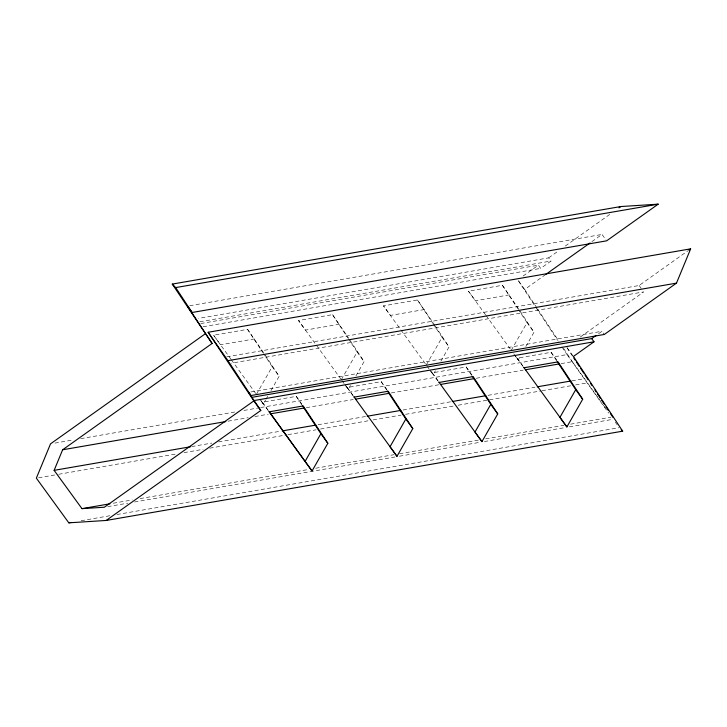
<?xml version="1.0" encoding="UTF-8"?>
<svg xmlns="http://www.w3.org/2000/svg" width="727" height="727" viewBox="0 0 727 727"><rect width="100%" height="100%" fill="white"/><g stroke="black" fill="none" stroke-linecap="round" stroke-linejoin="round"><path stroke-width="0.55" stroke-dasharray="3.63 2.73" d="M256.386 394.407L272.189 366.699L263.565 353.622M260.811 400.495L263.338 403.976L265.519 400.159M266.064 399.205L267.7 396.333M270.971 390.599L279.141 376.277L264.364 353.858M341.336 379.721L357.139 352.013L348.515 338.936M341.963 380.584L348.288 389.29L350.469 385.474M355.921 375.914L364.091 361.592L349.314 339.173M426.286 365.036L442.08 337.328L433.465 324.251M426.913 365.899L433.237 374.605L435.418 370.788M440.871 361.237L449.041 346.906L435.491 326.35M511.226 350.35L527.03 322.643L518.415 309.566M513.762 353.831L518.187 359.92L520.368 356.103M525.812 346.552L533.991 332.221L519.214 309.802M523.122 276.033L538.362 265.191L540.679 268.381L550.993 261.048L548.667 257.858L198.635 318.371M548.667 257.858L558.845 250.624M565.324 246.017L610.644 213.774M537.071 308.193L524.703 289.428L544.95 275.024M591.887 241.646L602.011 234.439L605.982 239.919M226.797 356.784L639.115 285.511L687.887 250.815M580.246 337.055L643.749 291.89L231.431 363.164M598.566 333.711L602.001 331.267L604.328 334.456M189.692 305.722L602.011 234.439M199.843 321.752L550.993 261.048M200.806 323.542L538.362 265.191M203.124 326.732L540.679 268.381M231.068 359.356L213.574 335.211L247.553 329.34L263.747 352.922M341.045 379.276L298.524 320.525L332.503 314.655L348.696 338.237M425.331 363.682L383.474 305.84L417.452 299.969L434.873 325.423M485.545 314.836L468.424 291.154L502.402 285.284L518.596 308.866M254.514 338.909L220.535 344.789L213.574 335.211M339.464 324.224L305.476 330.103L298.524 320.525M424.404 309.538L390.426 315.418L383.474 305.84M509.354 294.853L475.376 300.733L468.424 291.154M250.851 391.971L602.001 331.267M268.199 410.428L262.274 402.231L296.252 396.36L301.941 404.194M353.149 395.742L347.224 387.546L381.202 381.675L386.891 389.508M438.099 381.057L432.165 372.86L466.152 366.99L472.468 375.695M523.049 366.372L517.115 358.175L551.093 352.304L557.418 361.01M54.998 443.088L72.882 439.999M80.706 438.645L234.985 411.973M243.927 410.428L259.575 407.72M260.693 407.529L567.015 354.576L608.681 413.081M228.06 421.178L248.18 417.698M254.886 416.535L268.299 414.217M306.303 407.647L353.249 399.532M391.253 392.962L439.317 384.656M476.203 378.276L523.149 370.161M561.153 363.591L572.331 361.664L600.775 401.504M191.683 446.569L211.811 443.088M218.518 441.925L281.149 431.102M318.053 424.722L366.135 416.407M403.04 410.028L451.131 401.713M488.035 395.334L535.008 387.218M571.913 380.839L584.208 378.712M38.586 477.766L57.606 474.477M58.723 474.277L176.207 453.975M184.04 452.621L203.06 449.331M209.767 448.168L286.965 434.828M288.092 434.628L316.063 429.793M320.534 429.021L368.644 420.706M373.124 419.933L401.095 415.099M405.566 414.326L453.675 406.002M458.155 405.23L488.362 400.014M489.48 399.814L540.943 390.917M542.06 390.726L571.158 385.701M575.63 384.928L586.816 382.993M113.267 503.229L132.278 499.94M140.111 498.586L308.975 469.397M315.682 468.233L393.97 454.702M399.559 453.739L478.957 440.008M485.663 438.854L563.952 425.322M570.659 424.159L610.916 417.198M107.732 506.637L127.843 503.157M134.55 502.003L394.988 456.983M399.459 456.211L479.938 442.298M484.409 441.525L564.888 427.612M569.359 426.84L611.834 419.497M81.124 520.705L110.213 515.67M116.929 514.516L619.286 427.667M639.115 285.511L642.423 290.064M524.703 289.428L517.751 279.85L535.208 306.34M567.078 347.742L572.767 355.576M603.428 405.157L605.409 407.892M615.306 422.196L617.296 424.931M527.03 322.643L533.991 332.221M517.115 358.175L522.813 366.008M442.08 337.328L449.041 346.906M432.165 372.86L437.863 380.694M357.139 352.013L364.091 361.592M347.224 387.546L352.913 395.379M272.189 366.699L279.141 376.277M262.274 402.231L268.599 410.937M485.918 315.3L510.281 348.996M514.898 355.367L518.187 359.92M429.948 370.052L433.237 374.605M344.998 384.737L348.288 389.29M231.359 359.801L255.722 393.489M260.702 400.332L263.338 403.976M567.06 347.815L572.631 356.257M537.689 309.129L558.718 341.027M563.67 348.533L572.331 361.664M535.835 307.285L557.654 340.39M562.026 347.015L567.015 354.576M551.093 352.304L556.637 360.71M502.402 285.284L517.797 308.63M466.152 366.99L471.687 375.396M417.452 299.969L432.847 323.315M381.202 381.675L386.746 390.081M332.503 314.655L347.897 338M296.252 396.36L301.796 404.766M247.553 329.34L262.947 352.686"/><path stroke-width="1.09" d="M205.132 333.893L50.526 443.861L36.35 478.148L68.811 522.831L106.178 520.459L260.793 410.491L248.616 392.353L250.933 395.543L604.328 334.456L676.473 283.139L690.65 248.852L208.14 332.266L253.832 400.913L104.379 507.219L81.96 508.646L54.134 470.342L62.631 449.777L212.093 343.471L187.457 306.103L192.101 312.492L606.645 240.828L658.189 204.169L620.822 206.541L172.29 284.075L212.093 343.471M312.037 470.996L269.226 411.809L303.204 405.93L327.841 443.297L312.037 470.996L305.076 461.427L320.88 433.719L302.405 405.702M387.355 391.017L405.83 419.034L390.026 446.741L396.987 456.311L412.791 428.612L388.154 391.244L354.176 397.124M472.305 376.332L490.78 404.348L474.976 432.056L481.937 441.625L497.741 413.927L473.104 376.559L439.126 382.438M557.255 361.646L575.729 389.663L559.926 417.371L566.887 426.94L582.681 399.241L558.054 361.873L524.076 367.753M618.977 207.858L620.822 206.541M545.868 274.37L590.042 242.954M688.805 250.161L690.65 248.852M251.905 397.333L591.696 338.591L595.995 335.538M591.696 338.591L594.014 341.79L573.403 356.448L622.666 431.175L106.178 520.459M172.29 284.075L175.68 287.583L658.189 204.169M208.14 332.266L227.951 360.674L676.473 283.139M254.223 400.522L594.014 341.79M62.631 449.777L225.824 421.56M270.535 413.836L304.068 408.038M355.485 399.15L389.018 393.352M440.435 384.465L473.968 378.667M525.385 369.779L558.918 363.982M54.134 470.342L190.565 446.76M282.267 430.902L315.818 425.104M367.253 416.217L400.804 410.41M452.249 401.522L485.8 395.724M537.244 386.828L570.786 381.03M81.96 508.646L109.913 503.811M68.811 522.831L71.055 522.44M621.185 429.639L622.666 431.175M575.729 389.663L582.681 399.241M490.78 404.348L497.741 413.927M405.83 419.034L412.791 428.612M320.88 433.719L327.841 443.297M253.832 400.913L260.793 410.491M523.704 367.28L566.887 426.94M438.754 381.966L481.937 441.625M353.804 396.651L396.987 456.311M268.854 411.337L305.076 461.427M573.867 358.129L575.102 360.01M576.338 361.882L579.428 366.572M580.673 368.453L583.763 373.142M584.999 375.014L588.088 379.712M590.569 383.465L591.805 385.337M594.895 390.026L596.131 391.908M597.367 393.78L600.457 398.469M601.702 400.35L604.173 404.103M606.027 406.911L608.499 410.664M610.353 413.481L612.834 417.234M227.951 360.674L250.933 395.543M175.68 287.583L192.101 312.492"/></g></svg>
